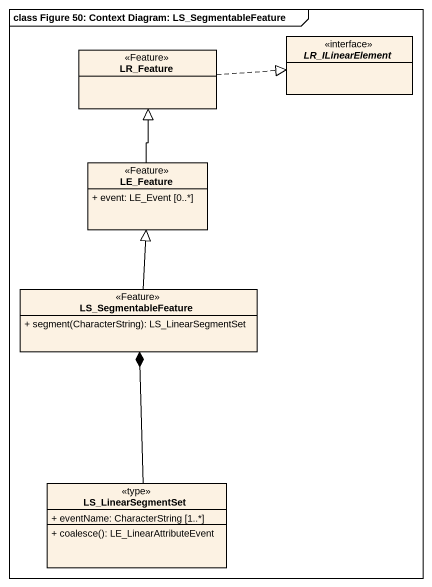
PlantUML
@startuml
mainframe class Figure 50: Context Diagram: LS_SegmentableFeature
hide circle
hide empty members
skinparam classAttributeIconSize 0
class LR_Feature <<Feature>>
interface LR_ILinearElement
class LE_Feature <<Feature>> {
  + event: LE_Event [0..*]
}
class LS_SegmentableFeature <<Feature>> {
  + segment(CharacterString): LS_LinearSegmentSet
}
class LS_LinearSegmentSet <<type>> {
  + eventName: CharacterString [1..*]
  + coalesce(): LE_LinearAttributeEvent
}
LR_Feature .right.|> LR_ILinearElement
LE_Feature -up-|> LR_Feature
LS_SegmentableFeature -up-|> LE_Feature
LS_LinearSegmentSet -up-* LS_SegmentableFeature
@enduml
